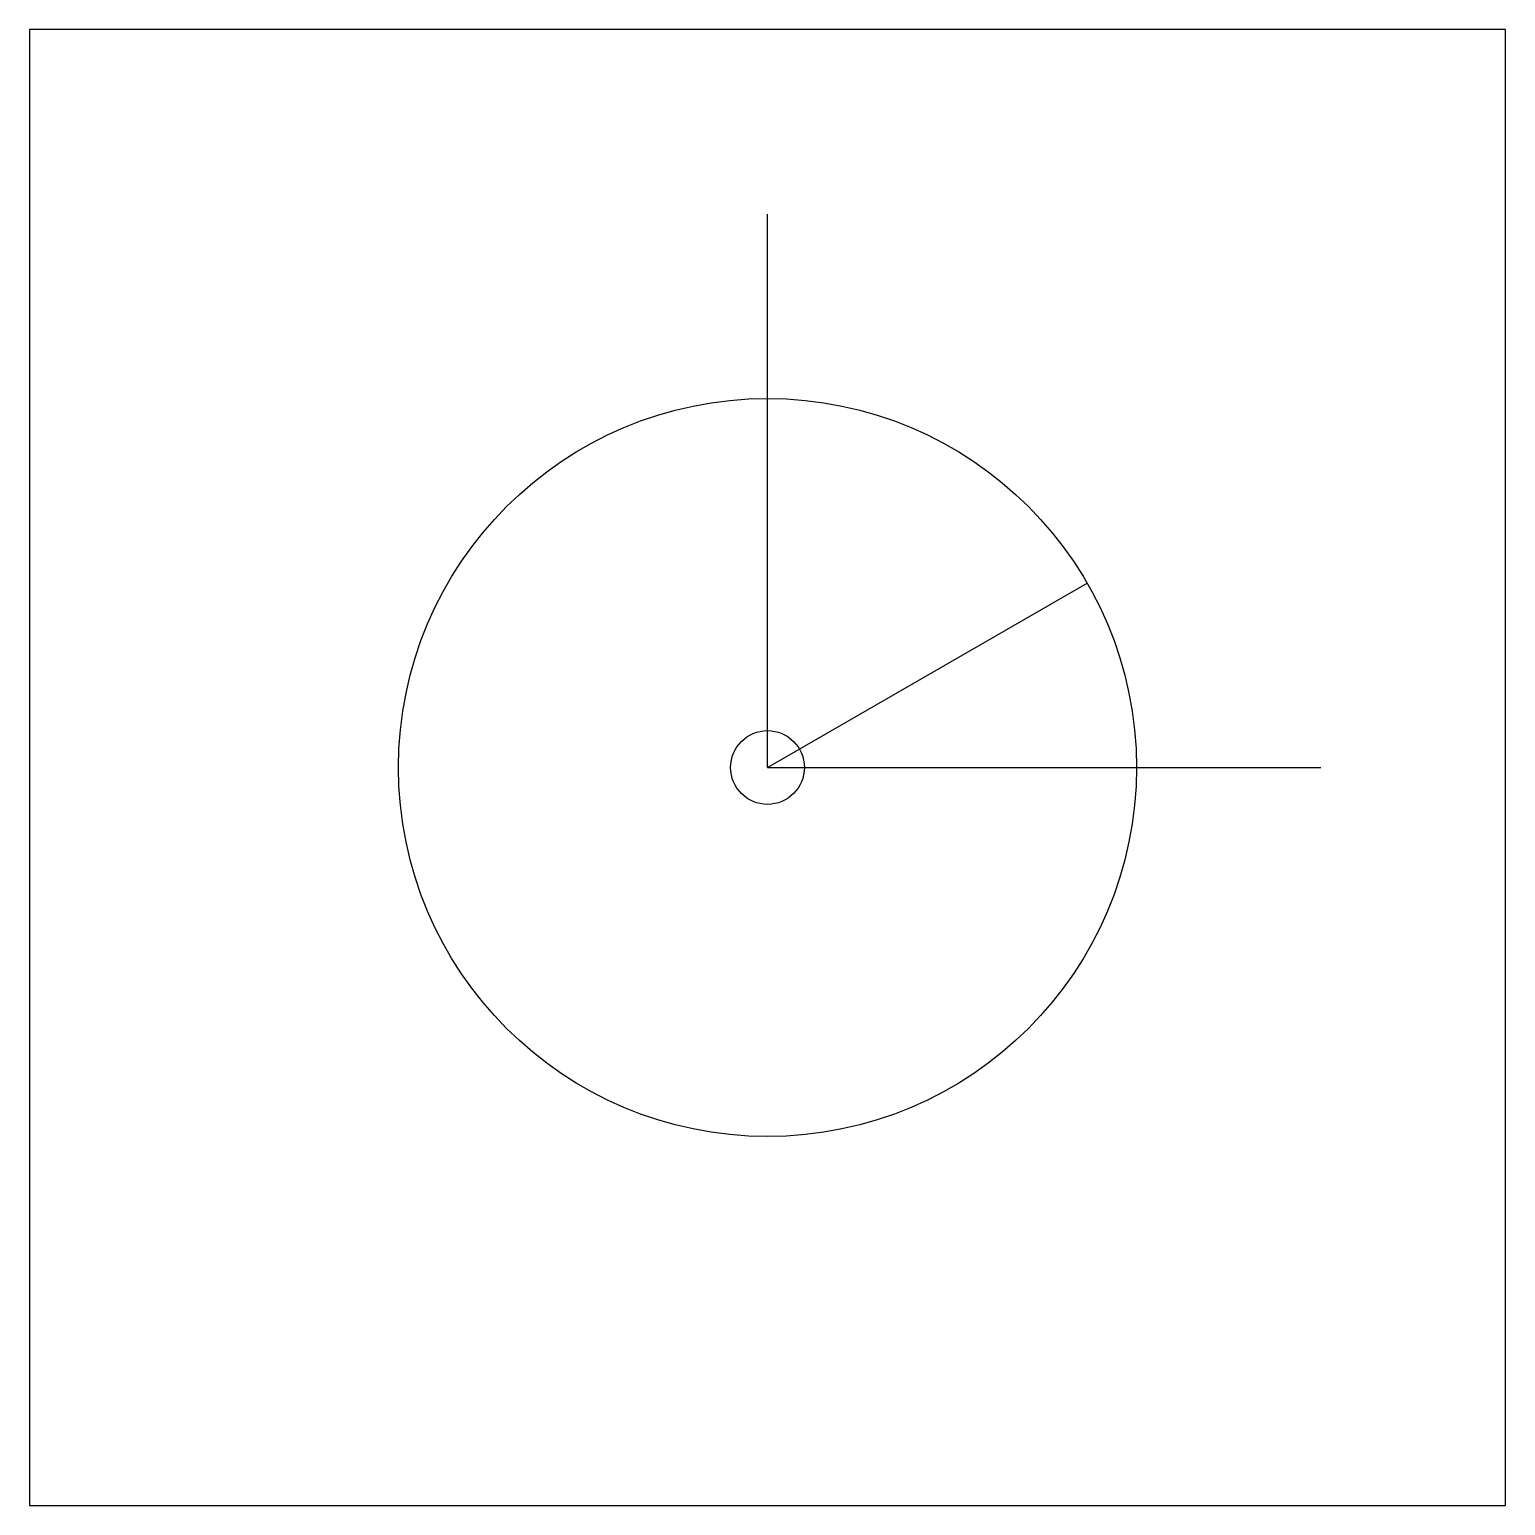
# Model space of a CAD drawing. Header units: inches. Extents: x -1 to 1, y -1 to 1.
import ezdxf

# ---------------------------------------------------------------- set-up
doc = ezdxf.new("R2010")
doc.units = ezdxf.units.IN
doc.header["$MEASUREMENT"] = 0
doc.linetypes.add('ACAD_ISO02W100', pattern=[15, 12, -3])
for name, color, linetype in [('ProjectedPlane', 250, 'Continuous'), ('projectionLines', 240, 'ACAD_ISO02W100'), ('r_planet_star', 162, 'Continuous'), ('StarFrame', 250, 'Continuous')]:
    doc.layers.add(name, color=color, linetype=linetype)

msp = doc.modelspace()

# ---------------------------------------------------------------- linework, layer by layer
for q in [(0.433012, 0.25, 2), (0, 0, 2)]:
    msp.add_line((0, 0, 2), q)
for centre, radius in [((0, 0, 2), 0.5), ((0, 0, -2), 0.05)]:
    msp.add_circle(centre, radius)
at = {"layer": 'ProjectedPlane'}
for p, q in [((1, 1), (-1, 1)), ((-1, 1), (-1, -1)), ((1, -1), (1, 1)), ((0, 0), (0, 0.75)), ((0, 0), (0.75, 0)), ((0, 0), (0, 0, 0.75)), ((-1, -1), (1, -1))]:
    msp.add_line(p, q, dxfattribs=at)
at = {"layer": 'projectionLines'}
for p, q in [((0, 0), (0.433012, 0.25)), ((0.433012, 0.25, 2), (0.433012, 0.25, 2.866)), ((0.433012, 0.25), (0.433012, 0.25, 2))]:
    msp.add_line(p, q, dxfattribs=at)
at = {"layer": 'r_planet_star'}
msp.add_line((0, 0, 2), (0.433012, 0.25, 2.866), dxfattribs=at)
at = {"layer": 'StarFrame'}
for q in [(0, 0.75, 2), (0.75, 0, 2), (0, 0, 2.75)]:
    msp.add_line((0, 0, 2), q, dxfattribs=at)

doc.saveas('drawing.dxf')
